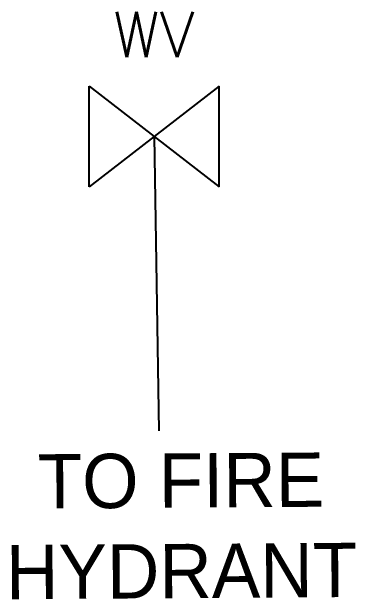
# Model space of a CAD drawing. Header units: feet. Extents: x 5839 to 12322, y 5665 to 12074.
# Drawn here: x 6300.58 to 6309.01, y 5679.83 to 5694.26 of the extents above; entities that cross this region are included whole.
import ezdxf
from ezdxf.enums import TextEntityAlignment as Align

# ---------------------------------------------------------------- set-up
doc = ezdxf.new("R2010")
doc.units = ezdxf.units.FT
doc.header["$MEASUREMENT"] = 0
doc.layers.add('TEXT', color=21, linetype='Continuous')
doc.layers.add('V-UG-WATER', color=4, linetype='Continuous')
doc.styles.add('CLS DIM', font='Eurosti.TTF', dxfattribs={"height": 1.333333})
doc.styles.add('S4', font='simplex', dxfattribs={"height": 0.0556})

# ---------------------------------------------------------------- blocks, each defined once
blk = doc.blocks.new('wv')
for p, q in [((-0.07974, -0.06163), (-0.07974, 0.06163)), ((-0.07974, 0.06163), (0.07974, -0.06163)), ((0.07974, 0.06163), (-0.07974, -0.06163)), ((0.07974, -0.06163), (0.07974, 0.06163))]:
    blk.add_line(p, q)
at = {"style": 'S4'}
blk.add_text('WV', height=0.0556, dxfattribs=at).set_placement((-0.0002, 0.09761), align=Align.CENTER)

msp = doc.modelspace()

# ---------------------------------------------------------------- linework, layer by layer
at = {"layer": 'V-UG-WATER'}
msp.add_line((6304.07, 5691.198), (6304.189, 5683.971), dxfattribs=at)

# ---------------------------------------------------------------- block references
at = {"layer": 'V-UG-WATER', "xscale": 20, "yscale": 20, "zscale": 20}
msp.add_blockref('wv', (6304.07, 5691.198, 3862.843), dxfattribs=at)

# ---------------------------------------------------------------- texts
at = {"layer": 'TEXT', "insert": (6304.726, 5683.417), "char_height": 1.33333, "width": 14.06379, "attachment_point": 2, "rotation": 0.3692, "style": 'CLS DIM'}
msp.add_mtext('\\pt9.33333;TO FIRE\\PHYDRANT', dxfattribs=at)

doc.saveas('drawing.dxf')
